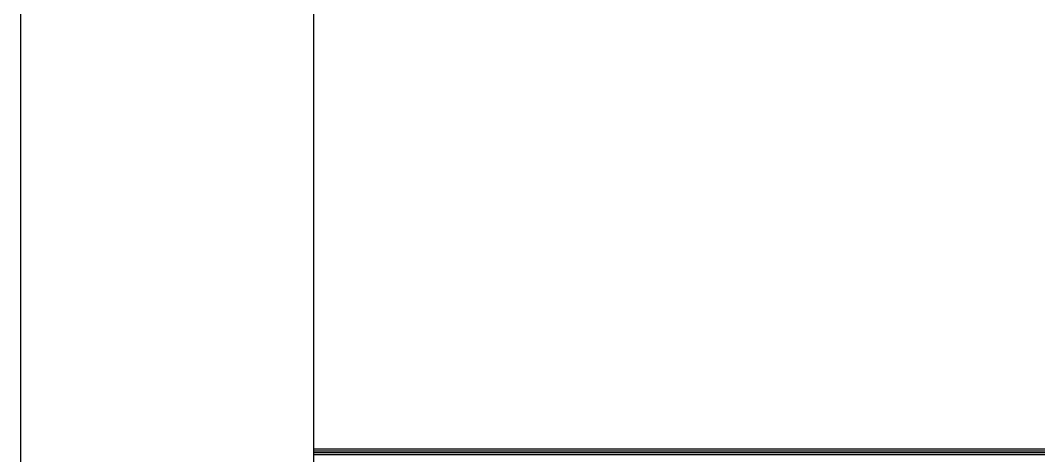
# Model space of a CAD drawing. Extents: x 0 to 210000, y 0 to 148500.
# Drawn here: x 0 to 17359, y 11141 to 18562 of the extents above; entities that cross this region are included whole.
import ezdxf

# ---------------------------------------------------------------- set-up
doc = ezdxf.new("R2010")
doc.units = 0
doc.header["$LTSCALE"] = 200
doc.header["$MEASUREMENT"] = 0
doc.layers.get('Defpoints').update_dxf_attribs({"color": 252, "linetype": 'CONTINUOUS'})
doc.layers.add('001', color=7, linetype='CONTINUOUS')

msp = doc.modelspace()

# ---------------------------------------------------------------- linework, layer by layer
at = {"layer": '001'}
for p, q in [((205000, 11250), (5000, 11250)), ((205000, 11219), (5000, 11219)), ((205000, 11187), (5000, 11187)), ((205000, 11156), (5000, 11156))]:
    msp.add_line(p, q, dxfattribs=at)
msp.add_lwpolyline([(5000, 4750), (205000, 4750), (205000, 143750), (5000, 143750)], close=True, dxfattribs=at)
at = {"layer": 'Defpoints'}
msp.add_lwpolyline([(0, 0), (210000, 0), (210000, 148500), (0, 148500)], close=True, dxfattribs=at)

doc.saveas('drawing.dxf')
